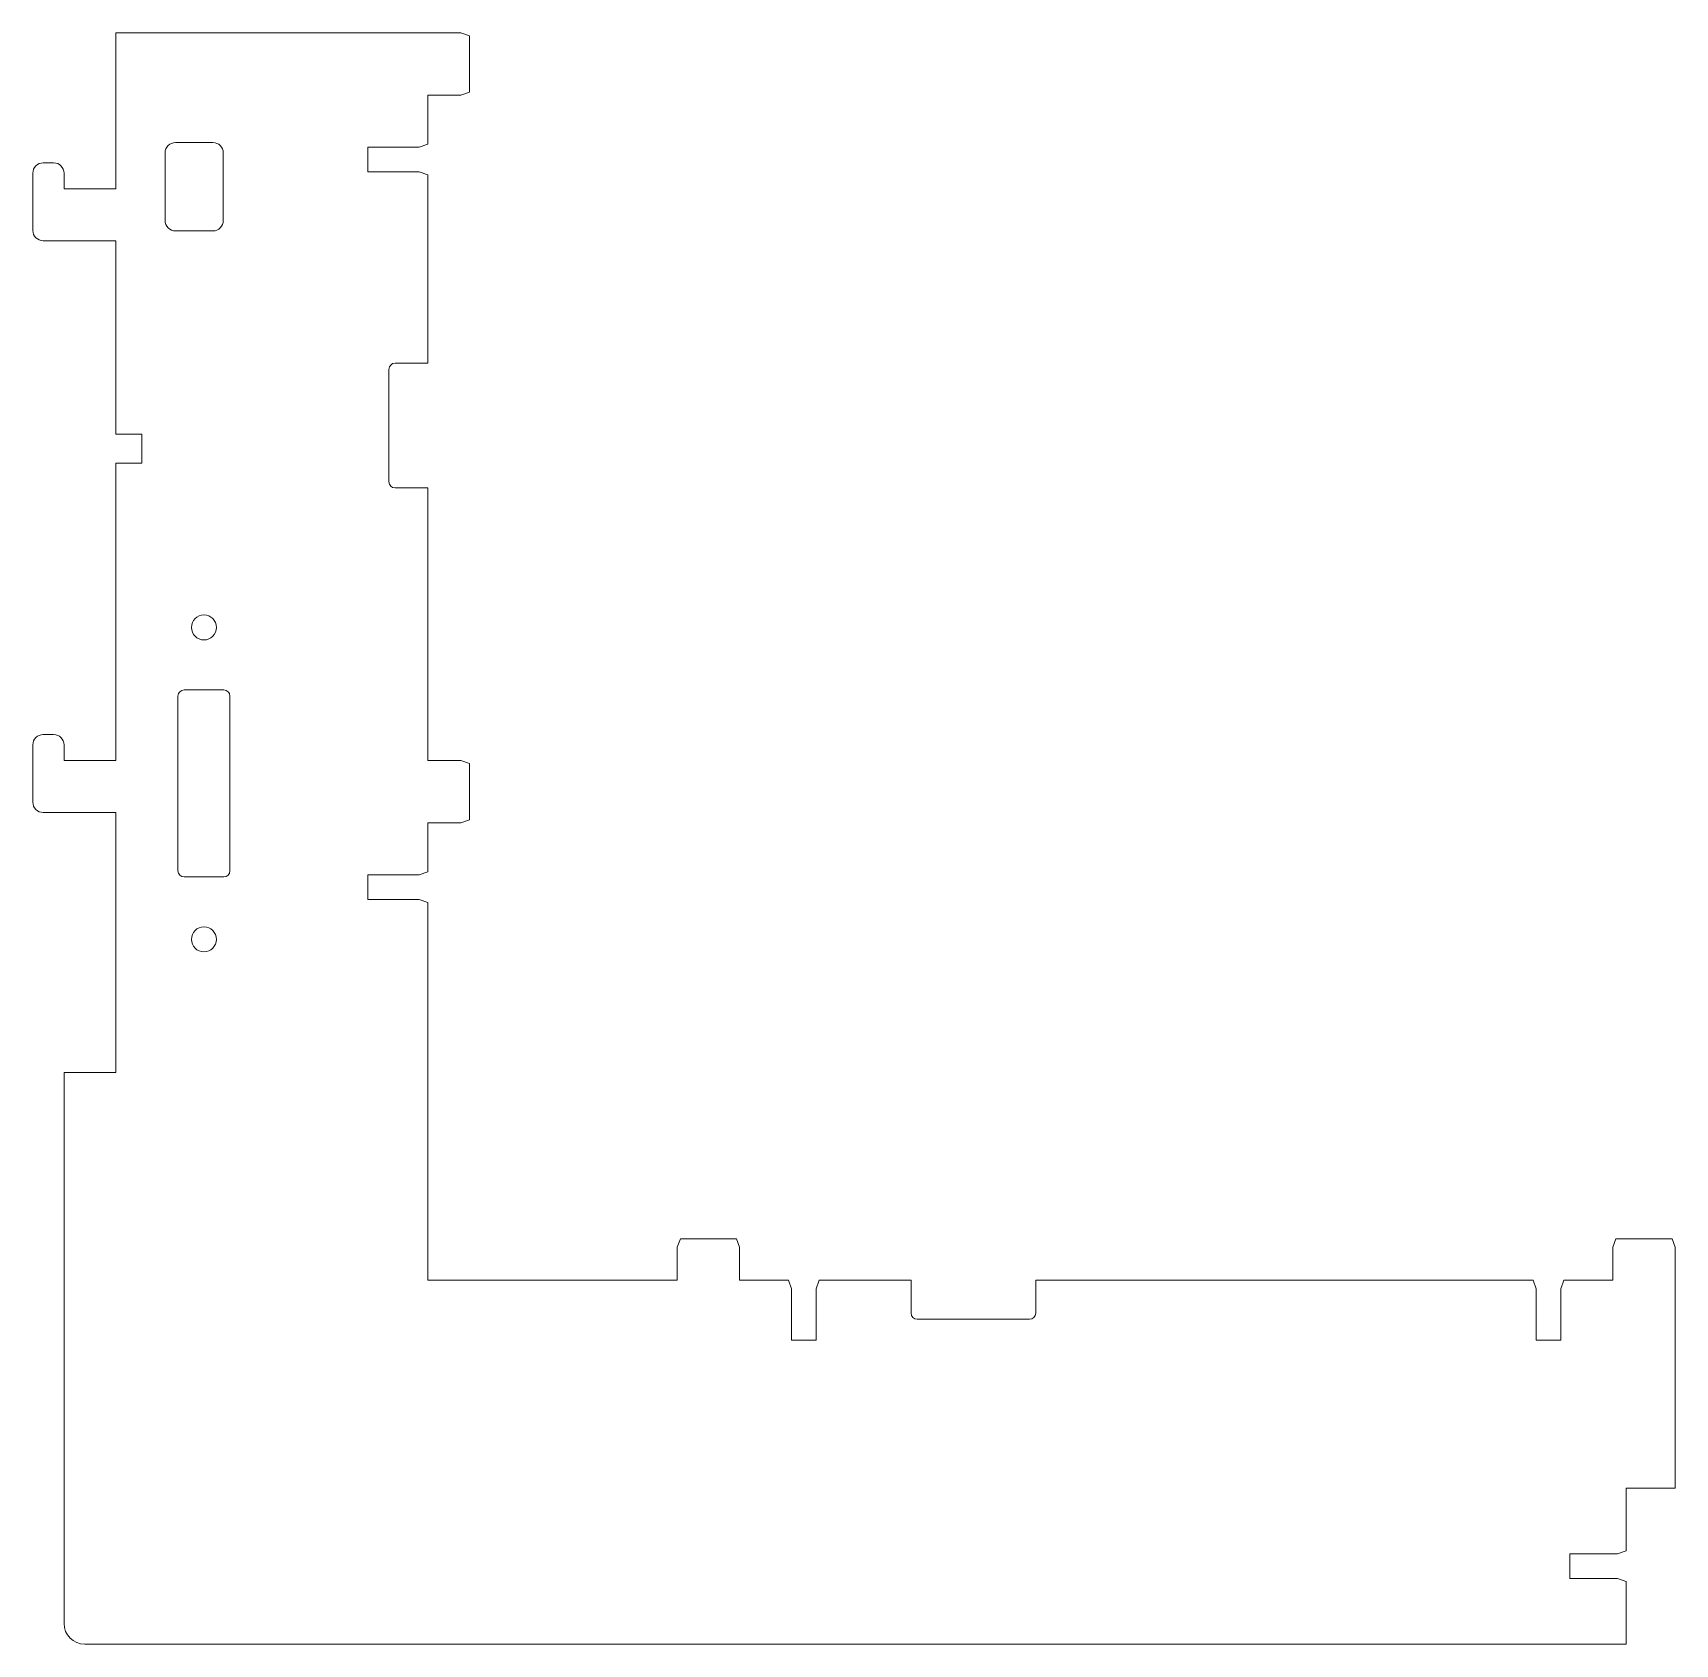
# Model space of a CAD drawing. Header units: inches. Extents: x 2.25 to 10.15, y 0.51 to 8.26.
import ezdxf

# ---------------------------------------------------------------- set-up
doc = ezdxf.new("R2010")
doc.units = ezdxf.units.IN
doc.header["$MEASUREMENT"] = 0

msp = doc.modelspace()

# ---------------------------------------------------------------- linework, layer by layer
at = {"color": 7, "linetype": 'Continuous', "lineweight": 15}
for p, q in [((2.6548, 8.2586), (2.6548, 7.5086)), ((4.3136, 8.2586), (2.6548, 8.2586)), ((4.3548, 8.2436), (4.3136, 8.2586)), ((4.3548, 7.9736), (4.3548, 8.2436)), ((4.1548, 7.9586), (4.3136, 7.9586)), ((4.1548, 7.7236), (4.1548, 7.9586)), ((4.3136, 7.9586), (4.3548, 7.9736)), ((2.8911, 7.6811), (2.8911, 7.3561)), ((3.1211, 7.7311), (2.9411, 7.7311)), ((3.1711, 7.3561), (3.1711, 7.6811)), ((4.1136, 7.7086), (3.8668, 7.7086)), ((3.8668, 7.7086), (3.8668, 7.5906)), ((4.1136, 7.7086), (4.1548, 7.7236)), ((2.3548, 7.6336), (2.3048, 7.6336)), ((3.8668, 7.5906), (4.1136, 7.5906)), ((4.1548, 7.5756), (4.1136, 7.5906)), ((2.2548, 7.5836), (2.2548, 7.3086)), ((2.4048, 7.5086), (2.4048, 7.5836)), ((2.6548, 7.5086), (2.4048, 7.5086)), ((4.1548, 6.6698), (4.1548, 7.5756)), ((2.9411, 7.3061), (3.1211, 7.3061)), ((2.3048, 7.2586), (2.6548, 7.2586)), ((2.6548, 7.2586), (2.6548, 6.3286)), ((3.9673, 6.6398), (3.9673, 6.0998)), ((4.1548, 6.6698), (3.9973, 6.6698)), ((2.7798, 6.3286), (2.6548, 6.3286)), ((2.7798, 6.1886), (2.7798, 6.3286)), ((2.6548, 6.1886), (2.6548, 4.7586)), ((2.6548, 6.1886), (2.7798, 6.1886)), ((3.9973, 6.0698), (4.1548, 6.0698)), ((4.1548, 4.7586), (4.1548, 6.0698)), ((2.9528, 5.0686), (2.9528, 4.2286)), ((3.1728, 5.0986), (2.9828, 5.0986)), ((3.2028, 4.2286), (3.2028, 5.0686)), ((2.2548, 4.8336), (2.2548, 4.5586)), ((2.3548, 4.8836), (2.3048, 4.8836)), ((2.4048, 4.7586), (2.4048, 4.8336)), ((2.6548, 4.7586), (2.4048, 4.7586)), ((4.3136, 4.7586), (4.1548, 4.7586)), ((4.3548, 4.7436), (4.3136, 4.7586)), ((4.3548, 4.4736), (4.3548, 4.7436)), ((2.3048, 4.5086), (2.6548, 4.5086)), ((2.6548, 4.5086), (2.6548, 3.2586)), ((4.1548, 4.4586), (4.3136, 4.4586)), ((4.1548, 4.2236), (4.1548, 4.4586)), ((4.3136, 4.4586), (4.3548, 4.4736)), ((2.9828, 4.1986), (3.1728, 4.1986)), ((4.1136, 4.2086), (3.8668, 4.2086)), ((3.8668, 4.2086), (3.8668, 4.0906)), ((4.1136, 4.2086), (4.1548, 4.2236)), ((3.8668, 4.0906), (4.1136, 4.0906)), ((4.1548, 4.0756), (4.1136, 4.0906)), ((4.1548, 2.2586), (4.1548, 4.0756)), ((2.4048, 3.2586), (2.4048, 0.6086)), ((2.6548, 3.2586), (2.4048, 3.2586)), ((5.3698, 2.4586), (5.3548, 2.4174)), ((5.6398, 2.4586), (5.3698, 2.4586)), ((5.6548, 2.4174), (5.6398, 2.4586)), ((9.8698, 2.4586), (9.8548, 2.4174)), ((10.1398, 2.4586), (9.8698, 2.4586)), ((10.1548, 2.4174), (10.1398, 2.4586)), ((5.3548, 2.4174), (5.3548, 2.2586)), ((5.6548, 2.2586), (5.6548, 2.4174)), ((9.8548, 2.4174), (9.8548, 2.2586)), ((10.1548, 1.2586), (10.1548, 2.4174)), ((5.3548, 2.2586), (4.1548, 2.2586)), ((5.8898, 2.2586), (5.6548, 2.2586)), ((5.9048, 2.2174), (5.8898, 2.2586)), ((5.9048, 2.2174), (5.9048, 1.9706)), ((6.0378, 2.2586), (6.0228, 2.2174)), ((6.0228, 1.9706), (6.0228, 2.2174)), ((6.4792, 2.2586), (6.0378, 2.2586)), ((6.4792, 2.2586), (6.4792, 2.1011)), ((7.0792, 2.1011), (7.0792, 2.2586)), ((9.4718, 2.2586), (7.0792, 2.2586)), ((9.4868, 2.2174), (9.4718, 2.2586)), ((9.4868, 2.2174), (9.4868, 1.9706)), ((9.6198, 2.2586), (9.6048, 2.2174)), ((9.6048, 1.9706), (9.6048, 2.2174)), ((9.8548, 2.2586), (9.6198, 2.2586)), ((6.5092, 2.0711), (7.0492, 2.0711)), ((5.9048, 1.9706), (6.0228, 1.9706)), ((9.4868, 1.9706), (9.6048, 1.9706)), ((10.1548, 1.2586), (9.9186, 1.2586)), ((9.9186, 1.2586), (9.9186, 0.9576)), ((9.8774, 0.9426), (9.9186, 0.9576)), ((9.8774, 0.9426), (9.6486, 0.9426)), ((9.6486, 0.9426), (9.6486, 0.8246)), ((9.6486, 0.8246), (9.8774, 0.8246)), ((9.9186, 0.8096), (9.8774, 0.8246)), ((9.9186, 0.8096), (9.9186, 0.5086)), ((2.5048, 0.5086), (9.9186, 0.5086))]:
    msp.add_line(p, q, dxfattribs=at)
for centre in [(3.0778, 5.3986), (3.0778, 3.8986)]:
    msp.add_circle(centre, 0.06, dxfattribs=at)
for centre, radius, start, end in [((2.9411, 7.6811), 0.05, 90, 180), ((3.1211, 7.6811), 0.05, 0, 90), ((2.3048, 7.5836), 0.05, 90, 180), ((2.3548, 7.5836), 0.05, 0, 90), ((2.9411, 7.3561), 0.05, 180, 270), ((3.1211, 7.3561), 0.05, 270, 0), ((2.3048, 7.3086), 0.05, 180, 270), ((3.9973, 6.6398), 0.03, 90, 180), ((3.9973, 6.0998), 0.03, 180, 270), ((2.9828, 5.0686), 0.03, 90, 180), ((3.1728, 5.0686), 0.03, 0, 90), ((2.3048, 4.8336), 0.05, 90, 180), ((2.3548, 4.8336), 0.05, 0, 90), ((2.3048, 4.5586), 0.05, 180, 270), ((2.9828, 4.2286), 0.03, 180, 270), ((3.1728, 4.2286), 0.03, 270, 0), ((6.5092, 2.1011), 0.03, 180, 270), ((7.0492, 2.1011), 0.03, 270, 0), ((2.5048, 0.6086), 0.1, 180, 270)]:
    msp.add_arc(centre, radius, start, end, dxfattribs=at)

doc.saveas('drawing.dxf')
